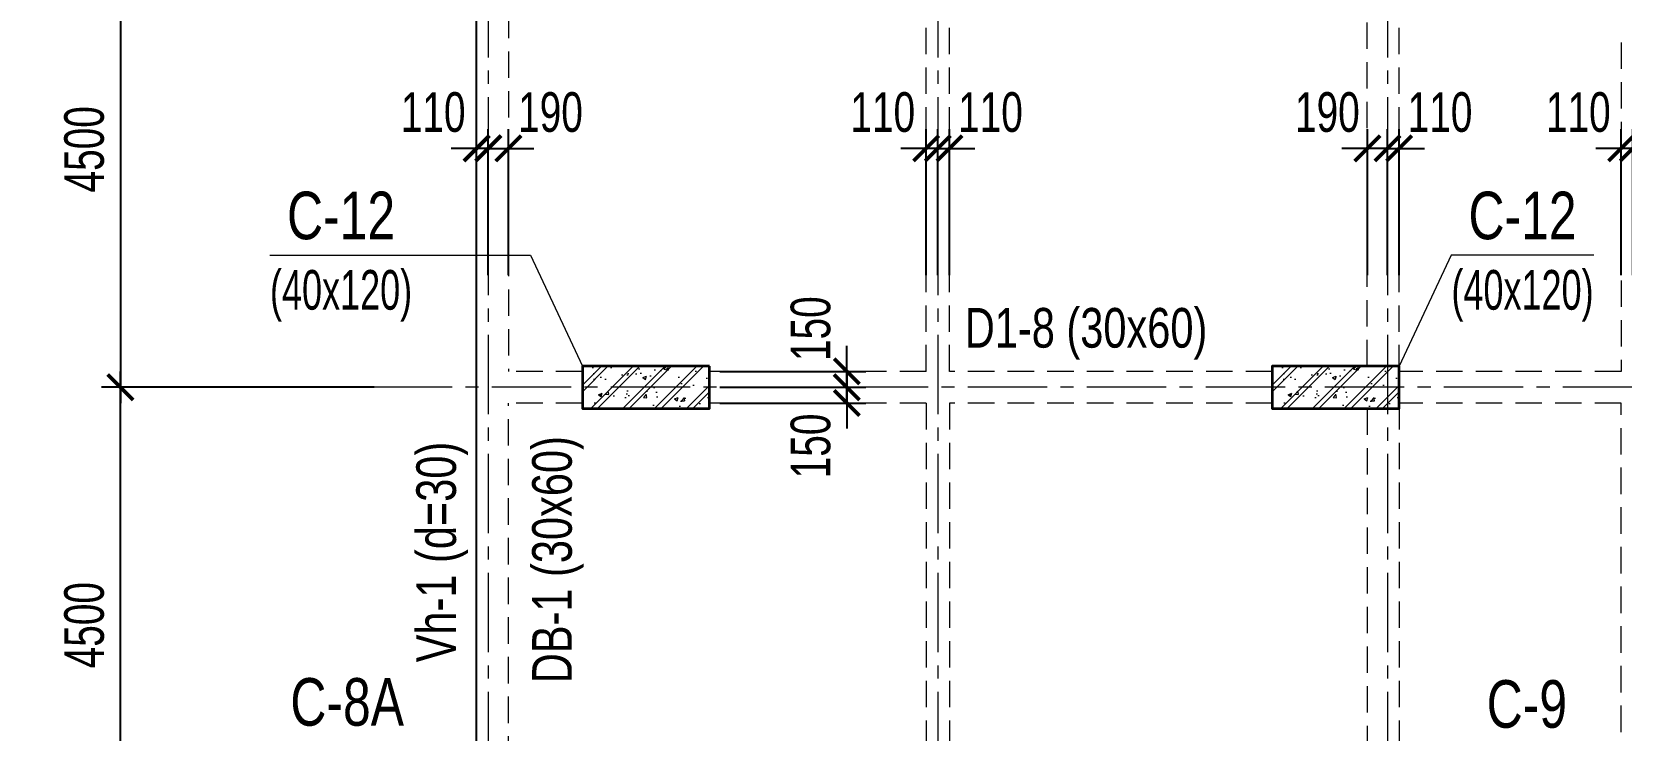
# Model space of a CAD drawing. Header units: millimetres. Extents: x 0 to 132533, y 0 to 93608.
# Drawn here: x 9992 to 25017, y 44494 to 51098 of the extents above; entities that cross this region are included whole.
import ezdxf
from ezdxf.enums import TextEntityAlignment as Align

# ---------------------------------------------------------------- set-up
doc = ezdxf.new("R2010")
doc.units = ezdxf.units.MM
doc.header["$LTSCALE"] = 1000
doc.header["$MEASUREMENT"] = 0
doc.linetypes.add('CENTER2', pattern=[1.125, 0.75, -0.125, 0.125, -0.125])
doc.linetypes.add('HIDDEN', pattern=[0.375, 0.25, -0.125])
for name, color, linetype, lineweight in [('CDC.01.AXIS', 160, 'CENTER2', 13), ('CDC.02.DIM', 1, 'Continuous', 18), ('CDC.03.BORDER', 3, 'Continuous', 25), ('CDC.07.TEXTCOL', 3, 'Continuous', 18), ('CDC.08.TEXTBEAM', 2, 'Continuous', 18), ('CDC.09.COLUMN', 4, 'Continuous', 35), ('CDC.10.HATCH', 163, 'Continuous', 9), ('CDC.13.BEAM', 8, 'HIDDEN', 18), ('TEXTCOL_SHAPE', 6, 'Continuous', 20)]:
    doc.layers.add(name, color=color, linetype=linetype, lineweight=lineweight)
doc.styles.add('KCS_SMTEXT', font='arial.ttf', dxfattribs={"width": 0.7})
doc.dimstyles.new('KCS_DIM150', dxfattribs={"dimscale": 150, "dimtxt": 2.5, "dimasz": 1.6, "dimexe": 1.2, "dimexo": 0, "dimgap": 1, "dimtad": 1, "dimdec": 0, "dimzin": 0, "dimdsep": 46, "dimtxsty": 'KCS_SMTEXT', "dimblk": 'ARCHTICK', "dimcen": 0, "dimdle": 1, "dimclrd": 1, "dimclre": 1, "dimclrt": 2, "dimadec": 0, "dimazin": 0, "dimtfac": 1, "dimtdec": 0, "dimtix": 1, "dimtmove": 2, "dimatfit": 3, "dimfxl": 1, "dimtolj": 1, "dimtzin": 0, "dimarcsym": 0})

# ---------------------------------------------------------------- blocks, each defined once
blk = doc.blocks.new('_ArchTick')
at = {"color": 0, "linetype": 'ByBlock', "const_width": 0.15}
blk.add_lwpolyline([(-0.5, -0.5), (0.5, 0.5)], dxfattribs=at)
blk = doc.blocks.new('*D84')
at = {"layer": 'CDC.02.DIM', "color": 1, "lineweight": -2, "transparency": 16777216}
for p, q in [((9629, 11567), (9629, 83907)), ((13229, 83757), (9449, 83757)), ((13229, 11717), (9449, 11717))]:
    blk.add_line(p, q, dxfattribs=at)
at = {"layer": 'Defpoints', "color": 0, "transparency": 16777216}
for p in [(9629, 83757), (13229, 83757), (13229, 11717)]:
    blk.add_point(p, dxfattribs=at)
at = {"layer": 'CDC.02.DIM', "color": 1, "lineweight": -2, "transparency": 16777216, "xscale": 240, "yscale": 240, "zscale": 240}
for p, rotation in [((9629, 83757), 90), ((9629, 11717), 270)]:
    blk.add_blockref('_ArchTick', p, dxfattribs=dict(at, rotation=rotation))
at = {"layer": 'CDC.02.DIM', "color": 2, "transparency": 16777216, "insert": (9288, 49880), "char_height": 375, "attachment_point": 5, "rotation": 90, "style": 'KCS_SMTEXT'}
blk.add_mtext('\\A1;72040', dxfattribs=at)
blk = doc.blocks.new('*D90')
at = {"layer": 'CDC.02.DIM', "color": 1, "lineweight": -2, "transparency": 16777216}
for p, q in [((10829, 52387), (10829, 47587)), ((13229, 52237), (10649, 52237)), ((13229, 47737), (10649, 47737))]:
    blk.add_line(p, q, dxfattribs=at)
at = {"layer": 'Defpoints', "color": 0, "transparency": 16777216}
for p in [(13229, 52237), (10829, 47737), (13229, 47737)]:
    blk.add_point(p, dxfattribs=at)
at = {"layer": 'CDC.02.DIM', "color": 1, "lineweight": -2, "transparency": 16777216, "xscale": 240, "yscale": 240, "zscale": 240}
for p, rotation in [((10829, 52237), 90), ((10829, 47737), 270)]:
    blk.add_blockref('_ArchTick', p, dxfattribs=dict(at, rotation=rotation))
at = {"layer": 'CDC.02.DIM', "color": 2, "transparency": 16777216, "insert": (10488, 49987), "char_height": 375, "attachment_point": 5, "rotation": 90, "style": 'KCS_SMTEXT'}
blk.add_mtext('\\A1;4500', dxfattribs=at)
blk = doc.blocks.new('*D97')
at = {"layer": 'CDC.02.DIM', "color": 1, "lineweight": -2, "transparency": 16777216}
for p, q in [((10829, 43087), (10829, 47887)), ((13229, 47737), (10649, 47737)), ((13229, 43237), (10649, 43237))]:
    blk.add_line(p, q, dxfattribs=at)
at = {"layer": 'Defpoints', "color": 0, "transparency": 16777216}
for p in [(10829, 47737), (13229, 47737), (13229, 43237)]:
    blk.add_point(p, dxfattribs=at)
at = {"layer": 'CDC.02.DIM', "color": 1, "lineweight": -2, "transparency": 16777216, "xscale": 240, "yscale": 240, "zscale": 240}
for p, rotation in [((10829, 47737), 90), ((10829, 43237), 270)]:
    blk.add_blockref('_ArchTick', p, dxfattribs=dict(at, rotation=rotation))
at = {"layer": 'CDC.02.DIM', "color": 2, "transparency": 16777216, "insert": (10488, 45487), "char_height": 375, "attachment_point": 5, "rotation": 90, "style": 'KCS_SMTEXT'}
blk.add_mtext('\\A1;4500', dxfattribs=at)
blk = doc.blocks.new('*D172')
at = {"layer": 'CDC.02.DIM', "color": 1, "lineweight": -2, "transparency": 16777216}
for p, q in [((17696, 47737), (17696, 47977)), ((16496, 47737), (17876, 47737)), ((17696, 47587), (17696, 47737)), ((16496, 47587), (17876, 47587)), ((17696, 47587), (17696, 47347))]:
    blk.add_line(p, q, dxfattribs=at)
at = {"layer": 'Defpoints', "color": 0, "transparency": 16777216}
for p in [(16496, 47737), (17696, 47737), (16496, 47587)]:
    blk.add_point(p, dxfattribs=at)
at = {"layer": 'CDC.02.DIM', "color": 1, "lineweight": -2, "transparency": 16777216, "xscale": 240, "yscale": 240, "zscale": 240}
for p, rotation in [((17696, 47737), 270), ((17696, 47587), 90)]:
    blk.add_blockref('_ArchTick', p, dxfattribs=dict(at, rotation=rotation))
at = {"layer": 'CDC.02.DIM', "color": 2, "transparency": 16777216, "insert": (17355, 47182), "char_height": 375, "attachment_point": 5, "rotation": 90, "style": 'KCS_SMTEXT'}
blk.add_mtext('\\A1;150', dxfattribs=at)
blk = doc.blocks.new('*D173')
at = {"layer": 'CDC.02.DIM', "color": 1, "lineweight": -2, "transparency": 16777216}
for p, q in [((17696, 47887), (17696, 48127)), ((16496, 47887), (17876, 47887)), ((17696, 47887), (17696, 47737)), ((16496, 47737), (17876, 47737)), ((17696, 47737), (17696, 47497))]:
    blk.add_line(p, q, dxfattribs=at)
at = {"layer": 'Defpoints', "color": 0, "transparency": 16777216}
for p in [(16496, 47887), (16496, 47737), (17696, 47737)]:
    blk.add_point(p, dxfattribs=at)
at = {"layer": 'CDC.02.DIM', "color": 1, "lineweight": -2, "transparency": 16777216, "xscale": 240, "yscale": 240, "zscale": 240}
for p, rotation in [((17696, 47887), 270), ((17696, 47737), 90)]:
    blk.add_blockref('_ArchTick', p, dxfattribs=dict(at, rotation=rotation))
at = {"layer": 'CDC.02.DIM', "color": 2, "transparency": 16777216, "insert": (17355, 48291), "char_height": 375, "attachment_point": 5, "rotation": 90, "style": 'KCS_SMTEXT'}
blk.add_mtext('\\A1;150', dxfattribs=at)
blk = doc.blocks.new('*D213')
at = {"layer": 'CDC.02.DIM', "color": 1, "lineweight": -2, "transparency": 16777216}
for p, q in [((25127, 48796), (25127, 50176)), ((25317, 48796), (25317, 50176)), ((25127, 49996), (24887, 49996)), ((25127, 49996), (25317, 49996)), ((25317, 49996), (25557, 49996))]:
    blk.add_line(p, q, dxfattribs=at)
at = {"layer": 'Defpoints', "color": 0, "transparency": 16777216}
for p in [(25317, 49996), (25127, 48796), (25317, 48796)]:
    blk.add_point(p, dxfattribs=at)
at = {"layer": 'CDC.02.DIM', "color": 1, "lineweight": -2, "transparency": 16777216, "xscale": 240, "yscale": 240, "zscale": 240}
blk.add_blockref('_ArchTick', (25127, 49996), dxfattribs=at)
at = {"layer": 'CDC.02.DIM', "color": 1, "lineweight": -2, "transparency": 16777216, "xscale": 240, "yscale": 240, "zscale": 240, "rotation": 180}
blk.add_blockref('_ArchTick', (25317, 49996), dxfattribs=at)
at = {"layer": 'CDC.02.DIM', "color": 2, "transparency": 16777216, "insert": (25707, 50337), "char_height": 375, "attachment_point": 5, "style": 'KCS_SMTEXT'}
blk.add_mtext('\\A1;190', dxfattribs=at)
blk = doc.blocks.new('*D214')
at = {"layer": 'CDC.02.DIM', "color": 1, "lineweight": -2, "transparency": 16777216}
for p, q in [((25017, 48796), (25017, 50176)), ((25127, 48796), (25127, 50176)), ((25017, 49996), (24777, 49996)), ((25127, 49996), (25017, 49996)), ((25127, 49996), (25367, 49996))]:
    blk.add_line(p, q, dxfattribs=at)
at = {"layer": 'Defpoints', "color": 0, "transparency": 16777216}
for p in [(25017, 49996), (25017, 48796), (25127, 48796)]:
    blk.add_point(p, dxfattribs=at)
at = {"layer": 'CDC.02.DIM', "color": 1, "lineweight": -2, "transparency": 16777216, "xscale": 240, "yscale": 240, "zscale": 240}
blk.add_blockref('_ArchTick', (25017, 49996), dxfattribs=at)
at = {"layer": 'CDC.02.DIM', "color": 1, "lineweight": -2, "transparency": 16777216, "xscale": 240, "yscale": 240, "zscale": 240, "rotation": 180}
blk.add_blockref('_ArchTick', (25127, 49996), dxfattribs=at)
at = {"layer": 'CDC.02.DIM', "color": 2, "transparency": 16777216, "insert": (24611, 50337), "char_height": 375, "attachment_point": 5, "style": 'KCS_SMTEXT'}
blk.add_mtext('\\A1;110', dxfattribs=at)
blk = doc.blocks.new('*D215')
at = {"layer": 'CDC.02.DIM', "color": 1, "lineweight": -2, "transparency": 16777216}
for p, q in [((22807, 48796), (22807, 50176)), ((22917, 48796), (22917, 50176)), ((22807, 49996), (22567, 49996)), ((22807, 49996), (22917, 49996)), ((22917, 49996), (23157, 49996))]:
    blk.add_line(p, q, dxfattribs=at)
at = {"layer": 'Defpoints', "color": 0, "transparency": 16777216}
for p in [(22917, 49996), (22807, 48796), (22917, 48796)]:
    blk.add_point(p, dxfattribs=at)
at = {"layer": 'CDC.02.DIM', "color": 1, "lineweight": -2, "transparency": 16777216, "xscale": 240, "yscale": 240, "zscale": 240}
blk.add_blockref('_ArchTick', (22807, 49996), dxfattribs=at)
at = {"layer": 'CDC.02.DIM', "color": 1, "lineweight": -2, "transparency": 16777216, "xscale": 240, "yscale": 240, "zscale": 240, "rotation": 180}
blk.add_blockref('_ArchTick', (22917, 49996), dxfattribs=at)
at = {"layer": 'CDC.02.DIM', "color": 2, "transparency": 16777216, "insert": (23304, 50337), "char_height": 375, "attachment_point": 5, "style": 'KCS_SMTEXT'}
blk.add_mtext('\\A1;110', dxfattribs=at)
blk = doc.blocks.new('*D216')
at = {"layer": 'CDC.02.DIM', "color": 1, "lineweight": -2, "transparency": 16777216}
for p, q in [((22617, 48796), (22617, 50176)), ((22807, 48796), (22807, 50176)), ((22617, 49996), (22377, 49996)), ((22807, 49996), (22617, 49996)), ((22807, 49996), (23047, 49996))]:
    blk.add_line(p, q, dxfattribs=at)
at = {"layer": 'Defpoints', "color": 0, "transparency": 16777216}
for p in [(22617, 49996), (22617, 48796), (22807, 48796)]:
    blk.add_point(p, dxfattribs=at)
at = {"layer": 'CDC.02.DIM', "color": 1, "lineweight": -2, "transparency": 16777216, "xscale": 240, "yscale": 240, "zscale": 240}
blk.add_blockref('_ArchTick', (22617, 49996), dxfattribs=at)
at = {"layer": 'CDC.02.DIM', "color": 1, "lineweight": -2, "transparency": 16777216, "xscale": 240, "yscale": 240, "zscale": 240, "rotation": 180}
blk.add_blockref('_ArchTick', (22807, 49996), dxfattribs=at)
at = {"layer": 'CDC.02.DIM', "color": 2, "transparency": 16777216, "insert": (22239, 50337), "char_height": 375, "attachment_point": 5, "style": 'KCS_SMTEXT'}
blk.add_mtext('\\A1;190', dxfattribs=at)
blk = doc.blocks.new('*D217')
at = {"layer": 'CDC.02.DIM', "color": 1, "lineweight": -2, "transparency": 16777216}
for p, q in [((18557, 48796), (18557, 50176)), ((18667, 48796), (18667, 50176)), ((18557, 49996), (18317, 49996)), ((18557, 49996), (18667, 49996)), ((18667, 49996), (18907, 49996))]:
    blk.add_line(p, q, dxfattribs=at)
at = {"layer": 'Defpoints', "color": 0, "transparency": 16777216}
for p in [(18667, 49996), (18557, 48796), (18667, 48796)]:
    blk.add_point(p, dxfattribs=at)
at = {"layer": 'CDC.02.DIM', "color": 1, "lineweight": -2, "transparency": 16777216, "xscale": 240, "yscale": 240, "zscale": 240}
blk.add_blockref('_ArchTick', (18557, 49996), dxfattribs=at)
at = {"layer": 'CDC.02.DIM', "color": 1, "lineweight": -2, "transparency": 16777216, "xscale": 240, "yscale": 240, "zscale": 240, "rotation": 180}
blk.add_blockref('_ArchTick', (18667, 49996), dxfattribs=at)
at = {"layer": 'CDC.02.DIM', "color": 2, "transparency": 16777216, "insert": (19054, 50337), "char_height": 375, "attachment_point": 5, "style": 'KCS_SMTEXT'}
blk.add_mtext('\\A1;110', dxfattribs=at)
blk = doc.blocks.new('*D218')
at = {"layer": 'CDC.02.DIM', "color": 1, "lineweight": -2, "transparency": 16777216}
for p, q in [((18447, 48796), (18447, 50176)), ((18557, 48796), (18557, 50176)), ((18447, 49996), (18207, 49996)), ((18557, 49996), (18447, 49996)), ((18557, 49996), (18797, 49996))]:
    blk.add_line(p, q, dxfattribs=at)
at = {"layer": 'Defpoints', "color": 0, "transparency": 16777216}
for p in [(18447, 49996), (18447, 48796), (18557, 48796)]:
    blk.add_point(p, dxfattribs=at)
at = {"layer": 'CDC.02.DIM', "color": 1, "lineweight": -2, "transparency": 16777216, "xscale": 240, "yscale": 240, "zscale": 240}
blk.add_blockref('_ArchTick', (18447, 49996), dxfattribs=at)
at = {"layer": 'CDC.02.DIM', "color": 1, "lineweight": -2, "transparency": 16777216, "xscale": 240, "yscale": 240, "zscale": 240, "rotation": 180}
blk.add_blockref('_ArchTick', (18557, 49996), dxfattribs=at)
at = {"layer": 'CDC.02.DIM', "color": 2, "transparency": 16777216, "insert": (18036, 50337), "char_height": 375, "attachment_point": 5, "style": 'KCS_SMTEXT'}
blk.add_mtext('\\A1;110', dxfattribs=at)
blk = doc.blocks.new('*D219')
at = {"layer": 'CDC.02.DIM', "color": 1, "lineweight": -2, "transparency": 16777216}
for p, q in [((14307, 48796), (14307, 50176)), ((14497, 48796), (14497, 50176)), ((14307, 49996), (14067, 49996)), ((14307, 49996), (14497, 49996)), ((14497, 49996), (14737, 49996))]:
    blk.add_line(p, q, dxfattribs=at)
at = {"layer": 'Defpoints', "color": 0, "transparency": 16777216}
for p in [(14497, 49996), (14307, 48796), (14497, 48796)]:
    blk.add_point(p, dxfattribs=at)
at = {"layer": 'CDC.02.DIM', "color": 1, "lineweight": -2, "transparency": 16777216, "xscale": 240, "yscale": 240, "zscale": 240}
blk.add_blockref('_ArchTick', (14307, 49996), dxfattribs=at)
at = {"layer": 'CDC.02.DIM', "color": 1, "lineweight": -2, "transparency": 16777216, "xscale": 240, "yscale": 240, "zscale": 240, "rotation": 180}
blk.add_blockref('_ArchTick', (14497, 49996), dxfattribs=at)
at = {"layer": 'CDC.02.DIM', "color": 2, "transparency": 16777216, "insert": (14895, 50337), "char_height": 375, "attachment_point": 5, "style": 'KCS_SMTEXT'}
blk.add_mtext('\\A1;190', dxfattribs=at)
blk = doc.blocks.new('*D220')
at = {"layer": 'CDC.02.DIM', "color": 1, "lineweight": -2, "transparency": 16777216}
for p, q in [((14197, 48796), (14197, 50176)), ((14307, 48796), (14307, 50176)), ((14197, 49996), (13957, 49996)), ((14307, 49996), (14197, 49996)), ((14307, 49996), (14547, 49996))]:
    blk.add_line(p, q, dxfattribs=at)
at = {"layer": 'Defpoints', "color": 0, "transparency": 16777216}
for p in [(14197, 49996), (14197, 48796), (14307, 48796)]:
    blk.add_point(p, dxfattribs=at)
at = {"layer": 'CDC.02.DIM', "color": 1, "lineweight": -2, "transparency": 16777216, "xscale": 240, "yscale": 240, "zscale": 240}
blk.add_blockref('_ArchTick', (14197, 49996), dxfattribs=at)
at = {"layer": 'CDC.02.DIM', "color": 1, "lineweight": -2, "transparency": 16777216, "xscale": 240, "yscale": 240, "zscale": 240, "rotation": 180}
blk.add_blockref('_ArchTick', (14307, 49996), dxfattribs=at)
at = {"layer": 'CDC.02.DIM', "color": 2, "transparency": 16777216, "insert": (13786, 50337), "char_height": 375, "attachment_point": 5, "style": 'KCS_SMTEXT'}
blk.add_mtext('\\A1;110', dxfattribs=at)

msp = doc.modelspace()

# ---------------------------------------------------------------- hatches: boundary and pattern name
at = {"layer": 'CDC.10.HATCH'}
h = msp.add_hatch(dxfattribs=at)
h.set_pattern_fill('BT-01', color=256, scale=50, pattern_type=2)
h.set_pattern_definition([(50, (428814.13, -433637.55), (358.63009, -31.37607), [37.5, -412.5]), (355, (428814.13, -433637.55), (-69.37567, 376.09607), [30, -330]), (100.4514, (428844.02, -433640.17), (289.2547, 344.71977), [31.8701, -350.57106]), (46.1842, (428814.13, -433537.55), (533.62052, -82.7595), [56.25, -618.75]), (96.6356, (428858.6, -433544.45), (467.33135, 487.05894), [47.80514, -525.8565]), (351.1842, (428814.13, -433537.55), (467.33097, 487.0593), [45, -495]), (21, (428864.13, -433562.55), (298.45353, -201.30945), [37.5, -412.5]), (326, (428864.13, -433562.55), (121.65767, 362.57502), [30, -330]), (71.4514, (428889, -433579.33), (420.11131, 161.26525), [31.8701, -350.57106]), (37.5, (428814.13, -433637.55), (6.079928, 166.446927), [0, -326, 0, -335, 0, -331.25]), (7.5, (428814.13, -433637.55), (131.53477, 197.205856), [0, -191, 0, -318.5, 0, -126.25]), (327.5, (428702.63, -433637.55), (266.911218, -11.277436), [0, -125, 0, -390, 0, -517.5]), (317.5, (428652.63, -433637.55), (291.593085, 50.05249), [0, -162.5, 0, -259, 0, -367.5]), (45, (428814.13, -433637.55), (-150.26019, 150.26019), []), (45, (428814.13, -433576.3), (-150.26019, 150.26019), [])])
h.paths.add_polyline_path([(15196.5, 47536.5), (16396.5, 47536.5), (16396.5, 47936.5), (15196.5, 47936.5)])
h = msp.add_hatch(dxfattribs=at)
h.set_pattern_fill('BT-01', color=256, scale=50, pattern_type=2)
h.set_pattern_definition([(50, (435334.13, -433637.55), (358.63009, -31.37607), [37.5, -412.5]), (355, (435334.13, -433637.55), (-69.37567, 376.09607), [30, -330]), (100.4514, (435364.02, -433640.17), (289.2547, 344.71977), [31.8701, -350.57106]), (46.1842, (435334.13, -433537.55), (533.62052, -82.7595), [56.25, -618.75]), (96.6356, (435378.6, -433544.45), (467.33135, 487.05894), [47.80514, -525.8565]), (351.1842, (435334.13, -433537.55), (467.33097, 487.0593), [45, -495]), (21, (435384.13, -433562.55), (298.45353, -201.30945), [37.5, -412.5]), (326, (435384.13, -433562.55), (121.65767, 362.57502), [30, -330]), (71.4514, (435409, -433579.33), (420.11131, 161.26525), [31.8701, -350.57106]), (37.5, (435334.13, -433637.55), (6.079928, 166.446927), [0, -326, 0, -335, 0, -331.25]), (7.5, (435334.13, -433637.55), (131.53477, 197.205856), [0, -191, 0, -318.5, 0, -126.25]), (327.5, (435222.63, -433637.55), (266.911218, -11.277436), [0, -125, 0, -390, 0, -517.5]), (317.5, (435172.63, -433637.55), (291.593085, 50.05249), [0, -162.5, 0, -259, 0, -367.5]), (45, (435334.13, -433637.55), (-150.26019, 150.26019), []), (45, (435334.13, -433576.3), (-150.26019, 150.26019), [])])
h.paths.add_polyline_path([(21716.5, 47536.5), (22916.5, 47536.5), (22916.5, 47936.5), (21716.5, 47936.5)])

# ---------------------------------------------------------------- linework, layer by layer
at = {"layer": 'CDC.01.AXIS'}
for p, q in [((14306.5, 85356.5), (14306.5, 10116.5)), ((18556.5, 85356.5), (18556.5, 10116.5)), ((22806.5, 85356.5), (22806.5, 10116.5)), ((93840.4, 47736.5), (13229.2, 47736.5))]:
    msp.add_line(p, q, dxfattribs=at)
at = {"layer": 'CDC.03.BORDER'}
for p, q in [((14196.5, 11606.5), (14196.5, 83866.5)), ((14196.5, 38626.5), (14196.5, 52036.5))]:
    msp.add_line(p, q, dxfattribs=at)
at = {"layer": 'CDC.07.TEXTCOL', "color": 8}
for p, q in [((12240.3, 48986.5), (14704.4, 48986.5)), ((14704.4, 48986.5), (15196.5, 47936.5)), ((23408.6, 48986.5), (22916.5, 47936.5)), ((24758.6, 48986.5), (23408.6, 48986.5))]:
    msp.add_line(p, q, dxfattribs=at)
at = {"layer": 'CDC.09.COLUMN'}
for points in [[(16396.5, 47936.5), (15196.5, 47936.5), (15196.5, 47536.5), (16396.5, 47536.5)], [(22916.5, 47936.5), (21716.5, 47936.5), (21716.5, 47536.5), (22916.5, 47536.5)]]:
    msp.add_lwpolyline(points, close=True, dxfattribs=at)
at = {"layer": 'CDC.13.BEAM'}
for p, q in [((14496.5, 52036.5), (14496.5, 47886.5)), ((18446.5, 47886.5), (18446.5, 52086.5)), ((18666.5, 47886.5), (18666.5, 52086.5)), ((22916.5, 47886.5), (22916.5, 52086.5)), ((22616.5, 47936.5), (22616.5, 51961.5)), ((25016.5, 50996.5), (25016.5, 47886.5)), ((15196.5, 47886.5), (14496.5, 47886.5)), ((18446.5, 47886.5), (16396.5, 47886.5)), ((21716.5, 47886.5), (18666.5, 47886.5)), ((25016.5, 47886.5), (22916.5, 47886.5)), ((14496.5, 43436.5), (14496.5, 47586.5)), ((15196.5, 47586.5), (14496.5, 47586.5)), ((18446.5, 47586.5), (16396.5, 47586.5)), ((18446.5, 47586.5), (18446.5, 43386.5)), ((18666.5, 47586.5), (18666.5, 43386.5)), ((21716.5, 47586.5), (18666.5, 47586.5)), ((22616.5, 47536.5), (22616.5, 43511.5)), ((25016.5, 47586.5), (22916.5, 47586.5)), ((22916.5, 47586.5), (22916.5, 43386.5)), ((25016.5, 44476.5), (25016.5, 47586.5))]:
    msp.add_line(p, q, dxfattribs=at)

# ---------------------------------------------------------------- texts
at = {"layer": 'CDC.07.TEXTCOL', "style": 'KCS_SMTEXT', "width": 0.75}
for s, p in [('C-12', (12915.3, 49361.5)), ('C-12', (24083.6, 49361.5)), ('C-8A', (12973, 44761.5)), ('C-9', (24124.8, 44742.2))]:
    msp.add_text(s, height=450, dxfattribs=at).set_placement(p, align=Align.MIDDLE)
msp.add_text('Vh-1 (d=30)', height=375, rotation=90, dxfattribs=at).set_placement((13626.3, 45136), align=Align.TOP_LEFT)
at = {"layer": 'CDC.08.TEXTBEAM', "style": 'KCS_SMTEXT', "width": 0.75}
msp.add_text('D1-8 (30x60)', height=375, dxfattribs=at).set_placement((18811.4, 48486.5), align=Align.TOP_LEFT)
msp.add_text('DB-1 (30x60)', height=375, rotation=90, dxfattribs=at).set_placement((14721.5, 44938.5), align=Align.TOP_LEFT)
at = {"layer": 'TEXTCOL_SHAPE', "style": 'KCS_SMTEXT', "width": 0.65}
for p in [(12915.3, 48611.5), (24083.6, 48611.5)]:
    msp.add_text('(40x120)', height=375, dxfattribs=at).set_placement(p, align=Align.MIDDLE)

# ---------------------------------------------------------------- dimensions: what is measured, and where the dimension line sits
at = {"layer": 'CDC.02.DIM'}
for base, p1, p2, angle, picture, middle in [((9629.2, 83756.5), (13229.2, 11716.5), (13229.2, 83756.5), 90, '*D84', (9287.8, 49879.9)), ((14196.5, 49995.7), (14306.5, 48795.7), (14196.5, 48795.7), 180, '*D220', (13786.1, 50337.2)), ((18446.5, 49995.7), (18556.5, 48795.7), (18446.5, 48795.7), 180, '*D218', (18036.1, 50337.2)), ((22616.5, 49995.7), (22806.5, 48795.7), (22616.5, 48795.7), 180, '*D216', (22239.1, 50337.2)), ((25016.5, 49995.7), (25126.5, 48795.7), (25016.5, 48795.7), 180, '*D214', (24611.2, 50337.2)), ((17696.1, 47736.5), (16496.1, 47886.5), (16496.1, 47736.5), 270, '*D173', (17354.6, 48290.7)), ((17696.1, 47736.5), (16496.1, 47586.5), (16496.1, 47736.5), 90, '*D172', (17354.6, 47182.4))]:
    dim = msp.add_linear_dim(base=base, p1=p1, p2=p2, angle=angle, dimstyle='KCS_DIM150', dxfattribs=at)
    dim.commit()
    dim.dimension.update_dxf_attribs({"geometry": picture, "text_midpoint": middle, "dimtype": 160})
for p1, angle, picture, middle in [((13229.2, 52236.5), 270, '*D90', (10487.8, 49986.5)), ((13229.2, 43236.5), 90, '*D97', (10487.8, 45486.5))]:
    dim = msp.add_linear_dim(base=(10829.2, 47736.5), p1=p1, p2=(13229.2, 47736.5), angle=angle, dimstyle='KCS_DIM150', dxfattribs=at)
    dim.commit()
    dim.dimension.update_dxf_attribs({"geometry": picture, "text_midpoint": middle})
for base, p1, p2, picture, middle in [((14496.5, 49995.7), (14306.5, 48795.7), (14496.5, 48795.7), '*D219', (14895.5, 50337.2)), ((18666.5, 49995.7), (18556.5, 48795.7), (18666.5, 48795.7), '*D217', (19054, 50337.2)), ((22916.5, 49995.7), (22806.5, 48795.7), (22916.5, 48795.7), '*D215', (23304, 50337.2)), ((25316.5, 49995.7), (25126.5, 48795.7), (25316.5, 48795.7), '*D213', (25706.8, 50337.2))]:
    dim = msp.add_linear_dim(base=base, p1=p1, p2=p2, dimstyle='KCS_DIM150', dxfattribs=at)
    dim.commit()
    dim.dimension.update_dxf_attribs({"geometry": picture, "text_midpoint": middle, "dimtype": 160})

doc.saveas('drawing.dxf')
